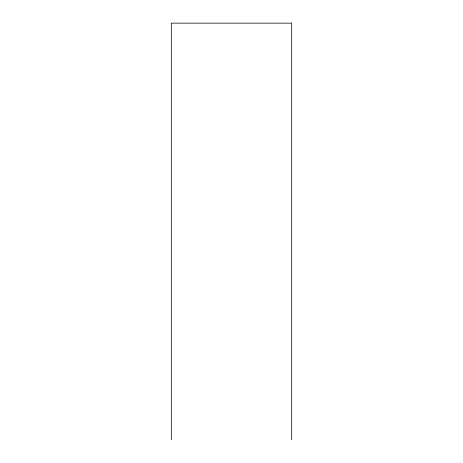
<?xml version="1.0" encoding="UTF-8"?>
<svg xmlns="http://www.w3.org/2000/svg" width="463" height="463" viewBox="0 0 463 463"><rect width="100%" height="100%" fill="white"/><g stroke="black" fill="none" stroke-linecap="round" stroke-linejoin="round"><path stroke-width="0.69" d="M291.696 439.85L291.696 23.15L171.304 23.15L171.304 439.85"/></g></svg>
